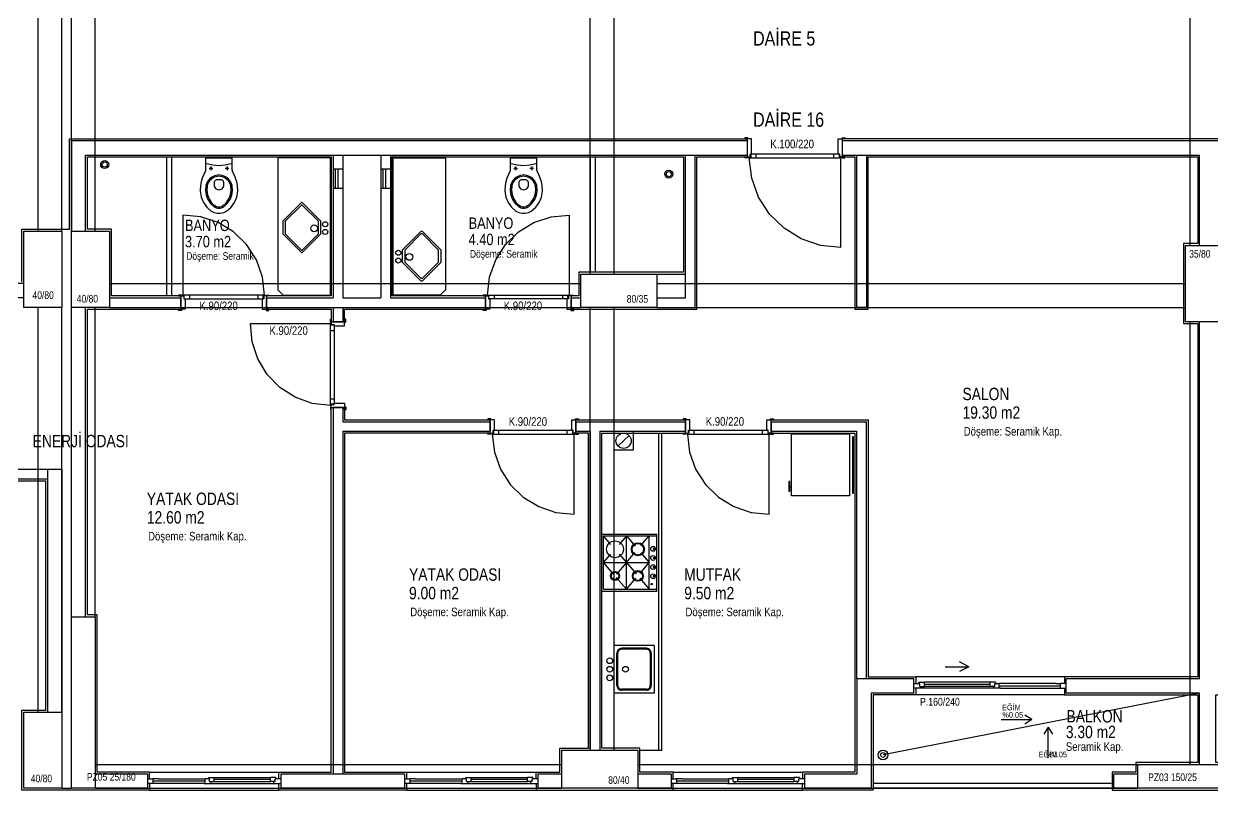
# Model space of a CAD drawing. Header units: centimetres. Extents: x 0 to 12847, y -30 to 2970.
# Drawn here: x 1662.8 to 1974.9, y 1155.7 to 1356.9 of the extents above; entities that cross this region are included whole.
import ezdxf

# ---------------------------------------------------------------- set-up
doc = ezdxf.new("R2010")
doc.units = ezdxf.units.CM
doc.layers.add('SCOTT-MIMARI', color=8, linetype='CONTINUOUS')
doc.styles.get("Standard").update_dxf_attribs({"font": 'arial.ttf', "width": 0.8})

msp = doc.modelspace()

# ---------------------------------------------------------------- linework, layer by layer
at = {"layer": 'SCOTT-MIMARI'}
for p, q in [((1852.16, 1327), (1852.16, 1326.72)), ((1852.94, 1327), (1852.16, 1327)), ((1852.16, 1326.72), (1852.94, 1326.72)), ((1853.92, 1326.72), (1852.8, 1326.72)), ((1852.8, 1321.97), (1852.8, 1326.72)), ((1852.94, 1326.72), (1852.94, 1327)), ((1853.92, 1322.72), (1853.92, 1326.72)), ((1876.67, 1326.72), (1877.8, 1326.72)), ((1876.67, 1322.72), (1876.67, 1326.72)), ((1877.66, 1326.72), (1877.66, 1327)), ((1877.66, 1327), (1878.44, 1327)), ((1878.44, 1326.72), (1877.66, 1326.72)), ((1877.8, 1321.97), (1877.8, 1326.72)), ((1878.44, 1327), (1878.44, 1326.72)), ((1710.61, 1321.72), (1717.48, 1321.72)), ((1710.61, 1318.57), (1710.61, 1321.72)), ((1717.48, 1318.57), (1717.48, 1321.72)), ((1790.61, 1321.72), (1797.48, 1321.72)), ((1790.61, 1318.57), (1790.61, 1321.72)), ((1797.48, 1318.57), (1797.48, 1321.72)), ((1852.17, 1321.97), (1852.94, 1321.97)), ((1852.17, 1321.72), (1852.17, 1321.97)), ((1852.94, 1321.72), (1852.17, 1321.72)), ((1852.8, 1321.97), (1853.55, 1321.97)), ((1852.94, 1321.97), (1852.94, 1321.72)), ((1853.3, 1321.97), (1853.3, 1321.72)), ((1853.68, 1321.95), (1853.3, 1321.95)), ((1853.3, 1321.72), (1877.3, 1321.72)), ((1853.55, 1321.97), (1853.55, 1322.72)), ((1853.55, 1322.72), (1853.92, 1322.72)), ((1876.92, 1322.68), (1853.68, 1322.68)), ((1853.68, 1322.68), (1853.68, 1321.95)), ((1855.08, 1321.72), (1855.08, 1322.68)), ((1875.51, 1321.72), (1875.51, 1322.68)), ((1877.05, 1322.72), (1876.67, 1322.72)), ((1876.92, 1322.68), (1876.92, 1321.95)), ((1876.92, 1321.95), (1877.3, 1321.95)), ((1877.05, 1321.97), (1877.05, 1322.72)), ((1877.8, 1321.97), (1877.05, 1321.97)), ((1877.3, 1321.97), (1877.3, 1321.72)), ((1877.3, 1298.22), (1877.3, 1321.72)), ((1878.42, 1321.97), (1877.66, 1321.97)), ((1877.66, 1321.97), (1877.66, 1321.72)), ((1877.66, 1321.72), (1878.42, 1321.72)), ((1878.42, 1321.72), (1878.42, 1321.97)), ((1711.46, 1318.97), (1712.43, 1318.97)), ((1711.92, 1319.44), (1711.92, 1318.51)), ((1716.64, 1318.97), (1715.66, 1318.97)), ((1716.18, 1319.44), (1716.18, 1318.51)), ((1791.46, 1318.97), (1792.43, 1318.97)), ((1791.92, 1319.44), (1791.92, 1318.51)), ((1796.64, 1318.97), (1795.66, 1318.97)), ((1796.18, 1319.44), (1796.18, 1318.51)), ((1714.59, 1315.94), (1713.51, 1315.94)), ((1794.59, 1315.94), (1793.51, 1315.94)), ((1704.55, 1306.71), (1704.55, 1285.72)), ((1806.05, 1306.71), (1806.05, 1285.72)), ((1704.19, 1285.71), (1703.42, 1285.71)), ((1703.42, 1285.71), (1703.42, 1285.47)), ((1704.19, 1285.47), (1704.19, 1285.71)), ((1726.05, 1285.72), (1704.55, 1285.72)), ((1704.55, 1285.47), (1704.55, 1285.72)), ((1706.33, 1285.72), (1706.33, 1284.75)), ((1724.26, 1285.72), (1724.26, 1284.75)), ((1726.05, 1285.47), (1726.05, 1285.72)), ((1726.41, 1285.71), (1727.17, 1285.71)), ((1726.41, 1285.47), (1726.41, 1285.71)), ((1727.17, 1285.71), (1727.17, 1285.47)), ((1784.19, 1285.71), (1783.42, 1285.71)), ((1783.42, 1285.71), (1783.42, 1285.47)), ((1784.19, 1285.47), (1784.19, 1285.71)), ((1784.55, 1285.72), (1806.05, 1285.72)), ((1784.55, 1285.47), (1784.55, 1285.72)), ((1786.33, 1285.72), (1786.33, 1284.75)), ((1804.26, 1285.72), (1804.26, 1284.75)), ((1806.05, 1285.47), (1806.05, 1285.72)), ((1806.41, 1285.71), (1807.17, 1285.71)), ((1806.41, 1285.47), (1806.41, 1285.71)), ((1807.17, 1285.71), (1807.17, 1285.47)), ((1703.42, 1285.47), (1704.19, 1285.47)), ((1704.05, 1285.47), (1704.05, 1281.97)), ((1704.05, 1285.47), (1704.8, 1285.47)), ((1704.93, 1285.48), (1704.55, 1285.48)), ((1704.8, 1285.47), (1704.8, 1284.72)), ((1704.8, 1284.72), (1705.17, 1284.72)), ((1704.93, 1284.75), (1704.93, 1285.48)), ((1704.93, 1284.75), (1725.67, 1284.75)), ((1705.17, 1284.72), (1705.17, 1281.97)), ((1725.42, 1284.72), (1725.42, 1281.97)), ((1725.8, 1284.72), (1725.42, 1284.72)), ((1725.67, 1284.75), (1725.67, 1285.48)), ((1725.67, 1285.48), (1726.05, 1285.48)), ((1726.55, 1285.47), (1725.8, 1285.47)), ((1725.8, 1285.47), (1725.8, 1284.72)), ((1727.17, 1285.47), (1726.41, 1285.47)), ((1726.55, 1285.47), (1726.55, 1281.97)), ((1783.42, 1285.47), (1784.19, 1285.47)), ((1784.05, 1285.47), (1784.8, 1285.47)), ((1784.05, 1285.47), (1784.05, 1281.97)), ((1784.93, 1285.48), (1784.55, 1285.48)), ((1784.8, 1285.47), (1784.8, 1284.72)), ((1784.8, 1284.72), (1785.17, 1284.72)), ((1784.93, 1284.75), (1784.93, 1285.48)), ((1805.67, 1284.75), (1784.93, 1284.75)), ((1785.17, 1284.72), (1785.17, 1281.97)), ((1805.8, 1284.72), (1805.42, 1284.72)), ((1805.42, 1284.72), (1805.42, 1281.97)), ((1805.67, 1285.48), (1806.05, 1285.48)), ((1805.67, 1284.75), (1805.67, 1285.48)), ((1805.8, 1285.47), (1805.8, 1284.72)), ((1806.55, 1285.47), (1805.8, 1285.47)), ((1807.17, 1285.47), (1806.41, 1285.47)), ((1806.55, 1285.47), (1806.55, 1281.97)), ((1703.41, 1281.68), (1703.41, 1281.97)), ((1703.41, 1281.97), (1704.19, 1281.97)), ((1704.19, 1281.68), (1703.41, 1281.68)), ((1705.17, 1281.97), (1704.05, 1281.97)), ((1704.19, 1281.97), (1704.19, 1281.68)), ((1725.42, 1281.97), (1726.55, 1281.97)), ((1726.41, 1281.97), (1726.41, 1281.68)), ((1727.19, 1281.97), (1726.41, 1281.97)), ((1726.41, 1281.68), (1727.19, 1281.68)), ((1727.19, 1281.68), (1727.19, 1281.97)), ((1783.41, 1281.68), (1783.41, 1281.97)), ((1783.41, 1281.97), (1784.19, 1281.97)), ((1784.19, 1281.68), (1783.41, 1281.68)), ((1785.17, 1281.97), (1784.05, 1281.97)), ((1784.19, 1281.97), (1784.19, 1281.68)), ((1805.42, 1281.97), (1806.55, 1281.97)), ((1806.41, 1281.97), (1806.41, 1281.68)), ((1807.19, 1281.97), (1806.41, 1281.97)), ((1806.41, 1281.68), (1807.19, 1281.68)), ((1807.19, 1281.68), (1807.19, 1281.97)), ((1722.3, 1278.22), (1743.3, 1278.22)), ((1743.3, 1278.58), (1743.3, 1279.34)), ((1743.3, 1279.34), (1743.55, 1279.34)), ((1743.55, 1278.58), (1743.3, 1278.58)), ((1743.3, 1256.72), (1743.3, 1278.22)), ((1743.55, 1278.22), (1743.3, 1278.22)), ((1743.3, 1276.43), (1744.26, 1276.43)), ((1743.53, 1277.84), (1743.53, 1278.22)), ((1744.26, 1277.84), (1743.53, 1277.84)), ((1743.55, 1279.34), (1743.55, 1278.58)), ((1743.55, 1278.72), (1747.05, 1278.72)), ((1743.55, 1278.72), (1743.55, 1277.97)), ((1743.55, 1277.97), (1744.3, 1277.97)), ((1744.26, 1277.84), (1744.26, 1257.1)), ((1744.3, 1277.97), (1744.3, 1277.59)), ((1744.3, 1277.59), (1747.05, 1277.59)), ((1747.34, 1279.35), (1747.05, 1279.35)), ((1747.05, 1279.35), (1747.05, 1278.58)), ((1747.05, 1277.59), (1747.05, 1278.72)), ((1747.05, 1278.58), (1747.34, 1278.58)), ((1747.34, 1278.58), (1747.34, 1279.35)), ((1743.3, 1258.5), (1744.26, 1258.5)), ((1743.55, 1256.72), (1743.3, 1256.72)), ((1743.3, 1256.36), (1743.3, 1255.59)), ((1743.55, 1256.36), (1743.3, 1256.36)), ((1743.3, 1255.59), (1743.55, 1255.59)), ((1744.26, 1257.1), (1743.53, 1257.1)), ((1743.53, 1257.1), (1743.53, 1256.72)), ((1743.55, 1256.22), (1743.55, 1256.97)), ((1743.55, 1256.97), (1744.3, 1256.97)), ((1743.55, 1255.59), (1743.55, 1256.36)), ((1743.55, 1256.22), (1747.05, 1256.22)), ((1744.3, 1257.34), (1747.05, 1257.34)), ((1744.3, 1256.97), (1744.3, 1257.34)), ((1747.05, 1257.34), (1747.05, 1256.22)), ((1747.05, 1256.36), (1747.34, 1256.36)), ((1747.05, 1255.58), (1747.05, 1256.36)), ((1747.34, 1255.58), (1747.05, 1255.58)), ((1747.34, 1256.36), (1747.34, 1255.58)), ((1784.66, 1253.25), (1784.66, 1252.97)), ((1785.44, 1253.25), (1784.66, 1253.25)), ((1784.66, 1252.97), (1785.44, 1252.97)), ((1786.42, 1252.97), (1785.3, 1252.97)), ((1785.3, 1249.47), (1785.3, 1252.97)), ((1785.44, 1252.97), (1785.44, 1253.25)), ((1786.42, 1250.22), (1786.42, 1252.97)), ((1806.67, 1252.97), (1807.8, 1252.97)), ((1806.67, 1250.22), (1806.67, 1252.97)), ((1807.66, 1252.97), (1807.66, 1253.25)), ((1807.66, 1253.25), (1808.44, 1253.25)), ((1808.44, 1252.97), (1807.66, 1252.97)), ((1807.8, 1249.47), (1807.8, 1252.97)), ((1808.44, 1253.25), (1808.44, 1252.97)), ((1835.91, 1253.25), (1835.91, 1252.97)), ((1836.69, 1253.25), (1835.91, 1253.25)), ((1835.91, 1252.97), (1836.69, 1252.97)), ((1837.67, 1252.97), (1836.55, 1252.97)), ((1836.55, 1249.47), (1836.55, 1252.97)), ((1836.69, 1252.97), (1836.69, 1253.25)), ((1837.67, 1250.22), (1837.67, 1252.97)), ((1857.92, 1252.97), (1859.05, 1252.97)), ((1857.92, 1250.22), (1857.92, 1252.97)), ((1858.91, 1252.97), (1858.91, 1253.25)), ((1858.91, 1253.25), (1859.69, 1253.25)), ((1859.69, 1252.97), (1858.91, 1252.97)), ((1859.05, 1249.47), (1859.05, 1252.97)), ((1859.69, 1253.25), (1859.69, 1252.97)), ((1784.67, 1249.47), (1785.44, 1249.47)), ((1784.67, 1249.22), (1784.67, 1249.47)), ((1785.44, 1249.22), (1784.67, 1249.22)), ((1785.3, 1249.47), (1786.05, 1249.47)), ((1785.44, 1249.47), (1785.44, 1249.22)), ((1785.8, 1249.47), (1785.8, 1249.22)), ((1786.18, 1249.45), (1785.8, 1249.45)), ((1785.8, 1249.22), (1807.3, 1249.22)), ((1786.05, 1249.47), (1786.05, 1250.22)), ((1786.05, 1250.22), (1786.42, 1250.22)), ((1806.92, 1250.18), (1786.18, 1250.18)), ((1786.18, 1250.18), (1786.18, 1249.45)), ((1787.58, 1249.22), (1787.58, 1250.18)), ((1805.51, 1249.22), (1805.51, 1250.18)), ((1807.05, 1250.22), (1806.67, 1250.22)), ((1806.92, 1250.18), (1806.92, 1249.45)), ((1806.92, 1249.45), (1807.3, 1249.45)), ((1807.05, 1249.47), (1807.05, 1250.22)), ((1807.8, 1249.47), (1807.05, 1249.47)), ((1807.3, 1249.47), (1807.3, 1249.22)), ((1807.3, 1228.22), (1807.3, 1249.22)), ((1808.42, 1249.47), (1807.66, 1249.47)), ((1807.66, 1249.47), (1807.66, 1249.22)), ((1807.66, 1249.22), (1808.42, 1249.22)), ((1808.42, 1249.22), (1808.42, 1249.47)), ((1830.3, 1166.22), (1830.3, 1249.22)), ((1835.92, 1249.47), (1836.69, 1249.47)), ((1835.92, 1249.22), (1835.92, 1249.47)), ((1836.69, 1249.22), (1835.92, 1249.22)), ((1836.55, 1249.47), (1837.3, 1249.47)), ((1836.69, 1249.47), (1836.69, 1249.22)), ((1837.05, 1249.47), (1837.05, 1249.22)), ((1837.43, 1249.45), (1837.05, 1249.45)), ((1837.05, 1249.22), (1858.55, 1249.22)), ((1837.3, 1249.47), (1837.3, 1250.22)), ((1837.3, 1250.22), (1837.67, 1250.22)), ((1858.17, 1250.18), (1837.43, 1250.18)), ((1837.43, 1250.18), (1837.43, 1249.45)), ((1838.83, 1249.22), (1838.83, 1250.18)), ((1856.76, 1249.22), (1856.76, 1250.18)), ((1858.3, 1250.22), (1857.92, 1250.22)), ((1858.17, 1250.18), (1858.17, 1249.45)), ((1858.17, 1249.45), (1858.55, 1249.45)), ((1858.3, 1249.47), (1858.3, 1250.22)), ((1859.05, 1249.47), (1858.3, 1249.47)), ((1858.55, 1249.47), (1858.55, 1249.22)), ((1858.55, 1228.22), (1858.55, 1249.22)), ((1859.67, 1249.47), (1858.91, 1249.47)), ((1858.91, 1249.47), (1858.91, 1249.22)), ((1858.91, 1249.22), (1859.67, 1249.22)), ((1859.67, 1249.22), (1859.67, 1249.47)), ((1864.41, 1249.24), (1879.66, 1249.24)), ((1879.66, 1249.24), (1879.66, 1232.99)), ((1880.41, 1248.49), (1880.41, 1233.74)), ((1880.66, 1248.49), (1880.41, 1248.49)), ((1880.66, 1233.74), (1880.66, 1248.49)), ((1863.66, 1236.74), (1863.66, 1234.24)), ((1863.91, 1236.74), (1863.66, 1236.74)), ((1863.91, 1234.24), (1863.91, 1236.74)), ((1863.66, 1234.24), (1863.91, 1234.24)), ((1864.41, 1235.24), (1863.91, 1235.24)), ((1864.41, 1234.49), (1863.91, 1234.49)), ((1879.66, 1232.99), (1864.41, 1232.99)), ((1880.41, 1233.74), (1880.66, 1233.74)), ((1814.55, 1207.97), (1814.55, 1222.97)), ((1816.97, 1220.23), (1815.05, 1222.47)), ((1815.05, 1208.47), (1815.05, 1222.47)), ((1815.05, 1222.47), (1827.05, 1222.47)), ((1821.05, 1222.47), (1819.13, 1220.23)), ((1821.05, 1222.47), (1823.32, 1219.82)), ((1821.05, 1208.47), (1821.05, 1222.47)), ((1824.86, 1219.92), (1827.05, 1222.47)), ((1827.05, 1222.47), (1829.05, 1222.47)), ((1827.05, 1208.47), (1827.05, 1222.47)), ((1829.05, 1207.97), (1829.05, 1222.97)), ((1815.05, 1215.47), (1816.97, 1217.71)), ((1819.13, 1217.71), (1821.05, 1215.47)), ((1821.05, 1215.47), (1823.29, 1218.09)), ((1824.84, 1218.05), (1827.05, 1215.47)), ((1828.05, 1219.15), (1828.05, 1219.02)), ((1828.67, 1219.15), (1828.05, 1219.15)), ((1828.05, 1219.02), (1828.67, 1219.02)), ((1817.66, 1212.42), (1815.05, 1215.47)), ((1815.05, 1215.47), (1827.05, 1215.47)), ((1821.05, 1215.47), (1818.43, 1212.41)), ((1821.05, 1215.47), (1823.56, 1212.55)), ((1824.61, 1212.63), (1827.05, 1215.47)), ((1828.05, 1216.76), (1828.05, 1216.62)), ((1828.67, 1216.76), (1828.05, 1216.76)), ((1828.05, 1216.62), (1828.67, 1216.62)), ((1828.05, 1214.36), (1828.05, 1214.22)), ((1828.67, 1214.36), (1828.05, 1214.36)), ((1828.05, 1214.22), (1828.67, 1214.22)), ((1818.39, 1211.58), (1821.05, 1208.47)), ((1821.05, 1208.47), (1823.55, 1211.4)), ((1824.58, 1211.35), (1827.05, 1208.47)), ((1828.05, 1211.96), (1828.05, 1211.83)), ((1828.67, 1211.96), (1828.05, 1211.96)), ((1828.05, 1211.83), (1828.67, 1211.83)), ((1814.55, 1207.97), (1829.05, 1207.97)), ((1815.05, 1208.47), (1829.05, 1208.47)), ((1828.3, 1193.72), (1817.8, 1193.72)), ((1817.8, 1181.22), (1817.8, 1193.72)), ((1826.3, 1192.97), (1819.8, 1192.97)), ((1826.3, 1192.72), (1819.8, 1192.72)), ((1828.3, 1193.72), (1828.3, 1181.22)), ((1818.55, 1183.22), (1818.55, 1191.72)), ((1818.8, 1183.22), (1818.8, 1191.72)), ((1827.3, 1191.72), (1827.3, 1183.22)), ((1827.55, 1191.72), (1827.55, 1183.22)), ((1896.55, 1183.72), (1898.05, 1183.72)), ((1897.89, 1184.09), (1899.3, 1184.09)), ((1898.05, 1182.97), (1898.05, 1183.72)), ((1898.05, 1182.97), (1899.3, 1182.97)), ((1898.42, 1182.47), (1898.42, 1182.97)), ((1916.55, 1184.09), (1899.3, 1184.09)), ((1899.3, 1182.97), (1899.3, 1184.09)), ((1899.3, 1183.53), (1916.55, 1183.53)), ((1916.55, 1182.97), (1899.3, 1182.97)), ((1917.96, 1184.09), (1916.55, 1184.09)), ((1916.55, 1182.97), (1916.55, 1184.09)), ((1917.8, 1182.97), (1916.55, 1182.97)), ((1917.42, 1182.97), (1917.42, 1182.47)), ((1917.8, 1183.72), (1918.92, 1183.72)), ((1917.8, 1182.97), (1917.8, 1183.72)), ((1933.8, 1183.72), (1918.92, 1183.72)), ((1918.92, 1182.47), (1918.92, 1183.72)), ((1918.92, 1183.09), (1935.05, 1183.09)), ((1933.8, 1183.72), (1935.21, 1183.72)), ((1935.05, 1182.47), (1935.05, 1183.72)), ((1936.55, 1183.72), (1935.05, 1183.72)), ((1828.3, 1181.22), (1817.8, 1181.22)), ((1826.3, 1182.22), (1819.8, 1182.22)), ((1826.3, 1181.97), (1819.8, 1181.97)), ((1898.42, 1182.47), (1896.55, 1182.47)), ((1919.3, 1182.47), (1917.42, 1182.47)), ((1919.3, 1182.47), (1936.55, 1182.47)), ((1695.3, 1158.72), (1696.8, 1158.72)), ((1698.05, 1158.72), (1696.64, 1158.72)), ((1696.8, 1157.47), (1696.8, 1158.72)), ((1710.42, 1158.09), (1696.8, 1158.09)), ((1698.05, 1158.72), (1710.42, 1158.72)), ((1711.55, 1158.72), (1710.42, 1158.72)), ((1710.42, 1157.47), (1710.42, 1158.72)), ((1711.39, 1159.09), (1712.8, 1159.09)), ((1711.55, 1157.97), (1711.55, 1158.72)), ((1711.55, 1157.97), (1712.8, 1157.97)), ((1711.92, 1157.97), (1711.92, 1157.47)), ((1712.8, 1159.09), (1727.55, 1159.09)), ((1712.8, 1157.97), (1712.8, 1159.09)), ((1727.55, 1158.53), (1712.8, 1158.53)), ((1712.8, 1157.97), (1727.55, 1157.97)), ((1728.96, 1159.09), (1727.55, 1159.09)), ((1727.55, 1157.97), (1727.55, 1159.09)), ((1728.8, 1157.97), (1727.55, 1157.97)), ((1728.42, 1157.47), (1728.42, 1157.97)), ((1730.3, 1158.72), (1728.8, 1158.72)), ((1728.8, 1157.97), (1728.8, 1158.72)), ((1762.8, 1158.72), (1764.3, 1158.72)), ((1765.55, 1158.72), (1764.14, 1158.72)), ((1764.3, 1157.47), (1764.3, 1158.72)), ((1777.92, 1158.09), (1764.3, 1158.09)), ((1765.55, 1158.72), (1777.92, 1158.72)), ((1779.05, 1158.72), (1777.92, 1158.72)), ((1777.92, 1157.47), (1777.92, 1158.72)), ((1778.89, 1159.09), (1780.3, 1159.09)), ((1779.05, 1157.97), (1779.05, 1158.72)), ((1779.05, 1157.97), (1780.3, 1157.97)), ((1779.42, 1157.97), (1779.42, 1157.47)), ((1780.3, 1159.09), (1795.05, 1159.09)), ((1780.3, 1157.97), (1780.3, 1159.09)), ((1795.05, 1158.53), (1780.3, 1158.53)), ((1780.3, 1157.97), (1795.05, 1157.97)), ((1796.46, 1159.09), (1795.05, 1159.09)), ((1795.05, 1157.97), (1795.05, 1159.09)), ((1796.3, 1157.97), (1795.05, 1157.97)), ((1795.92, 1157.47), (1795.92, 1157.97)), ((1797.8, 1158.72), (1796.3, 1158.72)), ((1796.3, 1157.97), (1796.3, 1158.72)), ((1832.8, 1158.72), (1834.3, 1158.72)), ((1835.55, 1158.72), (1834.14, 1158.72)), ((1834.3, 1157.47), (1834.3, 1158.72)), ((1847.92, 1158.09), (1834.3, 1158.09)), ((1835.55, 1158.72), (1847.92, 1158.72)), ((1849.05, 1158.72), (1847.92, 1158.72)), ((1847.92, 1157.47), (1847.92, 1158.72)), ((1848.89, 1159.09), (1850.3, 1159.09)), ((1849.05, 1157.97), (1849.05, 1158.72)), ((1849.05, 1157.97), (1850.3, 1157.97)), ((1849.42, 1157.97), (1849.42, 1157.47)), ((1850.3, 1159.09), (1865.05, 1159.09)), ((1850.3, 1157.97), (1850.3, 1159.09)), ((1865.05, 1158.53), (1850.3, 1158.53)), ((1850.3, 1157.97), (1865.05, 1157.97)), ((1866.46, 1159.09), (1865.05, 1159.09)), ((1865.05, 1157.97), (1865.05, 1159.09)), ((1866.3, 1157.97), (1865.05, 1157.97)), ((1865.92, 1157.47), (1865.92, 1157.97)), ((1867.8, 1158.72), (1866.3, 1158.72)), ((1866.3, 1157.97), (1866.3, 1158.72)), ((1710.05, 1157.47), (1695.3, 1157.47)), ((1710.05, 1157.47), (1711.92, 1157.47)), ((1728.42, 1157.47), (1730.3, 1157.47)), ((1777.55, 1157.47), (1762.8, 1157.47)), ((1777.55, 1157.47), (1779.42, 1157.47)), ((1795.92, 1157.47), (1797.8, 1157.47)), ((1847.55, 1157.47), (1832.8, 1157.47)), ((1847.55, 1157.47), (1849.42, 1157.47)), ((1865.92, 1157.47), (1867.8, 1157.47))]:
    msp.add_line(p, q, dxfattribs=at)
for points in [[(1811.55, 1291.22), (1811.55, 1393.72)], [(1817.8, 1291.22), (1817.8, 1393.72)], [(1969.05, 1298.72), (1969.05, 1386.22)], [(1675.3, 1302.47), (1675.3, 1382.47)], [(1681.55, 1302.47), (1681.55, 1382.47)], [(1666.55, 1302.47), (1666.55, 1361.22)], [(1672.8, 1302.47), (1672.8, 1361.22)], [(1662.3, 1289.22), (1662.3, 1302.97), (1674.8, 1302.97), (1674.8, 1326.72), (1852.8, 1326.72)], [(2069.05, 1326.72), (1877.8, 1326.72)], [(1852.8, 1326.22), (1675.3, 1326.22), (1675.3, 1302.47)], [(1852.8, 1322.47), (1852.8, 1326.22)], [(2069.05, 1326.22), (1877.8, 1326.22)], [(1877.8, 1322.47), (1877.8, 1326.22)], [(1679.05, 1302.47), (1679.05, 1322.47), (1852.8, 1322.47)], [(1704.05, 1285.47), (1685.8, 1285.47), (1685.8, 1302.97), (1679.55, 1302.97), (1679.55, 1321.97), (1743.55, 1321.97), (1743.55, 1285.47), (1726.55, 1285.47)], [(1700.3, 1321.72), (1700.3, 1285.47)], [(1701.55, 1321.72), (1701.55, 1285.47)], [(1710.8, 1320.25), (1712.41, 1319.89), (1714.05, 1319.76), (1715.69, 1319.89), (1717.29, 1320.25)], [(1729.55, 1321.72), (1729.55, 1287.11), (1730.94, 1285.72), (1743.3, 1285.72), (1743.3, 1321.72), (1729.55, 1321.72), (1729.55, 1321.72)], [(1744.05, 1322.47), (1744.05, 1284.97)], [(1746.55, 1322.47), (1746.55, 1284.97)], [(1756.55, 1322.47), (1756.55, 1284.97)], [(1759.05, 1322.47), (1759.05, 1284.97)], [(1784.05, 1285.47), (1759.55, 1285.47), (1759.55, 1321.97), (1836.05, 1321.97), (1836.05, 1291.72), (1808.55, 1291.72), (1808.55, 1285.47), (1806.55, 1285.47)], [(1773.55, 1321.72), (1773.55, 1287.11), (1772.15, 1285.72), (1759.8, 1285.72), (1759.8, 1321.72), (1773.55, 1321.72), (1773.55, 1321.72)], [(1790.8, 1320.25), (1792.41, 1319.89), (1794.05, 1319.76), (1795.69, 1319.89), (1797.29, 1320.25)], [(1806.55, 1281.97), (1839.55, 1281.97), (1839.55, 1321.97), (1852.8, 1321.97)], [(1811.55, 1321.72), (1811.55, 1291.97)], [(1812.8, 1321.72), (1812.8, 1291.97)], [(1836.55, 1284.97), (1836.55, 1322.47)], [(1839.05, 1282.47), (1839.05, 1322.47)], [(1877.3, 1298.22), (1872, 1298.75), (1866.96, 1300.46), (1862.43, 1303.24), (1858.63, 1306.96), (1855.75, 1311.43), (1853.95, 1316.44), (1853.3, 1321.72)], [(1877.53, 1321.82), (1877.38, 1321.82), (1877.53, 1321.82)], [(1877.8, 1322.47), (1971.55, 1322.47)], [(1877.8, 1321.97), (1881.05, 1321.97), (1881.05, 1281.97), (1884.55, 1281.97), (1884.55, 1321.97), (1971.05, 1321.97), (1971.05, 1299.22), (1967.3, 1299.22), (1967.3, 1278.22), (1971.05, 1278.22), (1971.05, 1185.47), (1936.05, 1185.47), (1936.05, 1183.72)], [(1884.05, 1322.47), (1884.05, 1282.47), (1881.55, 1282.47), (1881.55, 1322.47)], [(1971.55, 1298.72), (1971.55, 1322.47)], [(1710.54, 1318.29), (1710.07, 1317.39), (1709.68, 1316.44), (1709.39, 1315.46), (1709.18, 1314.45)], [(1710.54, 1318.29), (1710.57, 1318.36), (1710.59, 1318.43), (1710.61, 1318.5), (1710.61, 1318.57)], [(1714.05, 1317.23), (1713.26, 1317.14), (1712.5, 1316.87), (1711.83, 1316.45), (1711.27, 1315.88), (1710.84, 1315.21), (1710.58, 1314.45)], [(1717.52, 1314.45), (1717.25, 1315.21), (1716.83, 1315.88), (1716.27, 1316.45), (1715.59, 1316.87), (1714.84, 1317.14), (1714.05, 1317.23)], [(1717.48, 1318.57), (1717.49, 1318.5), (1717.5, 1318.43), (1717.53, 1318.36), (1717.56, 1318.29)], [(1718.91, 1314.45), (1718.71, 1315.46), (1718.41, 1316.44), (1718.03, 1317.39), (1717.56, 1318.29)], [(1746.55, 1318.72), (1744.05, 1318.72)], [(1744.55, 1318.72), (1744.55, 1313.72)], [(1745.3, 1318.72), (1745.3, 1313.72)], [(1759.05, 1318.72), (1756.55, 1318.72)], [(1757.05, 1318.72), (1757.05, 1313.72)], [(1757.8, 1318.72), (1757.8, 1313.72)], [(1790.54, 1318.29), (1790.07, 1317.39), (1789.68, 1316.44), (1789.39, 1315.46), (1789.18, 1314.45)], [(1790.54, 1318.29), (1790.57, 1318.36), (1790.59, 1318.43), (1790.61, 1318.5), (1790.61, 1318.57)], [(1794.05, 1317.23), (1793.26, 1317.14), (1792.5, 1316.87), (1791.83, 1316.45), (1791.27, 1315.88), (1790.84, 1315.21), (1790.58, 1314.45)], [(1797.52, 1314.45), (1797.25, 1315.21), (1796.83, 1315.88), (1796.27, 1316.45), (1795.59, 1316.87), (1794.84, 1317.14), (1794.05, 1317.23)], [(1797.48, 1318.57), (1797.49, 1318.5), (1797.5, 1318.43), (1797.53, 1318.36), (1797.56, 1318.29)], [(1798.91, 1314.45), (1798.71, 1315.46), (1798.41, 1316.44), (1798.03, 1317.39), (1797.56, 1318.29)], [(1709.19, 1314.5), (1709.11, 1312.96), (1709.38, 1311.44), (1709.98, 1310.01), (1710.88, 1308.75), (1712.04, 1307.73)], [(1710.58, 1314.46), (1710.48, 1313.2), (1710.66, 1311.94), (1711.13, 1310.76), (1711.86, 1309.72), (1712.8, 1308.88)], [(1710.93, 1314.39), (1710.83, 1313.21), (1711.01, 1312.03), (1711.45, 1310.93), (1712.13, 1309.96), (1713.01, 1309.17)], [(1714.05, 1316.88), (1713.34, 1316.79), (1712.66, 1316.55), (1712.05, 1316.17), (1711.55, 1315.66), (1711.17, 1315.05), (1710.93, 1314.37)], [(1712.83, 1315.4), (1712.8, 1315.18), (1712.77, 1314.97), (1712.76, 1314.75), (1712.77, 1314.53)], [(1712.76, 1314.64), (1712.79, 1314.35), (1712.89, 1314.08), (1713.04, 1313.84), (1713.24, 1313.64), (1713.48, 1313.49), (1713.75, 1313.39), (1714.04, 1313.36)], [(1713.51, 1315.94), (1713.35, 1315.92), (1713.21, 1315.87), (1713.07, 1315.79), (1712.97, 1315.68), (1712.88, 1315.55), (1712.83, 1315.4)], [(1717.17, 1314.37), (1716.93, 1315.05), (1716.55, 1315.66), (1716.04, 1316.17), (1715.44, 1316.55), (1714.76, 1316.79), (1714.04, 1316.88)], [(1714.06, 1313.36), (1714.34, 1313.39), (1714.61, 1313.49), (1714.85, 1313.64), (1715.06, 1313.84), (1715.21, 1314.08), (1715.3, 1314.35), (1715.33, 1314.64)], [(1715.26, 1315.4), (1715.21, 1315.55), (1715.13, 1315.68), (1715.02, 1315.79), (1714.89, 1315.87), (1714.74, 1315.92), (1714.59, 1315.94)], [(1715.09, 1309.17), (1715.97, 1309.96), (1716.65, 1310.93), (1717.09, 1312.03), (1717.26, 1313.21), (1717.16, 1314.39)], [(1715.33, 1314.53), (1715.33, 1314.75), (1715.32, 1314.97), (1715.3, 1315.18), (1715.26, 1315.4)], [(1715.29, 1308.88), (1716.24, 1309.72), (1716.96, 1310.76), (1717.43, 1311.94), (1717.62, 1313.2), (1717.51, 1314.46)], [(1716.06, 1307.73), (1717.22, 1308.75), (1718.12, 1310.01), (1718.72, 1311.44), (1718.99, 1312.96), (1718.9, 1314.5)], [(1789.19, 1314.5), (1789.11, 1312.96), (1789.38, 1311.44), (1789.98, 1310.01), (1790.88, 1308.75), (1792.04, 1307.73)], [(1790.58, 1314.46), (1790.48, 1313.2), (1790.66, 1311.94), (1791.13, 1310.76), (1791.86, 1309.72), (1792.8, 1308.88)], [(1790.93, 1314.39), (1790.83, 1313.21), (1791.01, 1312.03), (1791.45, 1310.93), (1792.13, 1309.96), (1793.01, 1309.17)], [(1794.05, 1316.88), (1793.34, 1316.79), (1792.66, 1316.55), (1792.05, 1316.17), (1791.55, 1315.66), (1791.17, 1315.05), (1790.93, 1314.37)], [(1792.83, 1315.4), (1792.8, 1315.18), (1792.77, 1314.97), (1792.76, 1314.75), (1792.77, 1314.53)], [(1792.76, 1314.64), (1792.79, 1314.35), (1792.89, 1314.08), (1793.04, 1313.84), (1793.24, 1313.64), (1793.48, 1313.49), (1793.75, 1313.39), (1794.04, 1313.36)], [(1793.51, 1315.94), (1793.35, 1315.92), (1793.21, 1315.87), (1793.07, 1315.79), (1792.97, 1315.68), (1792.88, 1315.55), (1792.83, 1315.4)], [(1797.17, 1314.37), (1796.93, 1315.05), (1796.55, 1315.66), (1796.04, 1316.17), (1795.44, 1316.55), (1794.76, 1316.79), (1794.04, 1316.88)], [(1794.06, 1313.36), (1794.34, 1313.39), (1794.61, 1313.49), (1794.85, 1313.64), (1795.06, 1313.84), (1795.21, 1314.08), (1795.3, 1314.35), (1795.33, 1314.64)], [(1795.26, 1315.4), (1795.21, 1315.55), (1795.13, 1315.68), (1795.02, 1315.79), (1794.89, 1315.87), (1794.74, 1315.92), (1794.59, 1315.94)], [(1795.09, 1309.17), (1795.97, 1309.96), (1796.65, 1310.93), (1797.09, 1312.03), (1797.26, 1313.21), (1797.16, 1314.39)], [(1795.33, 1314.53), (1795.33, 1314.75), (1795.32, 1314.97), (1795.3, 1315.18), (1795.26, 1315.4)], [(1795.29, 1308.88), (1796.24, 1309.72), (1796.96, 1310.76), (1797.43, 1311.94), (1797.62, 1313.2), (1797.51, 1314.46)], [(1796.06, 1307.73), (1797.22, 1308.75), (1798.12, 1310.01), (1798.72, 1311.44), (1798.99, 1312.96), (1798.9, 1314.5)], [(1746.55, 1313.72), (1744.05, 1313.72)], [(1759.05, 1313.72), (1756.55, 1313.72)], [(1712.04, 1307.73), (1712.8, 1307.36), (1713.62, 1307.17), (1714.47, 1307.17), (1715.3, 1307.36), (1716.06, 1307.73)], [(1712.8, 1308.88), (1713.28, 1308.65), (1713.79, 1308.53), (1714.31, 1308.53), (1714.82, 1308.65), (1715.29, 1308.88)], [(1712.99, 1309.18), (1713.39, 1308.99), (1713.83, 1308.89), (1714.27, 1308.89), (1714.7, 1308.99), (1715.1, 1309.18)], [(1735.71, 1296.85), (1735.93, 1296.85), (1740.83, 1301.75), (1740.83, 1305.1), (1735.93, 1310), (1735.71, 1310), (1730.81, 1305.1), (1730.81, 1301.75), (1735.71, 1296.85)], [(1735.71, 1297.52), (1735.93, 1297.52), (1740.16, 1301.75), (1740.16, 1305.1), (1735.93, 1309.33), (1735.71, 1309.33), (1731.47, 1305.1), (1731.47, 1301.75), (1735.71, 1297.52)], [(1792.04, 1307.73), (1792.8, 1307.36), (1793.62, 1307.17), (1794.47, 1307.17), (1795.3, 1307.36), (1796.06, 1307.73)], [(1792.8, 1308.88), (1793.28, 1308.65), (1793.79, 1308.53), (1794.31, 1308.53), (1794.82, 1308.65), (1795.29, 1308.88)], [(1792.99, 1309.18), (1793.39, 1308.99), (1793.83, 1308.89), (1794.27, 1308.89), (1794.7, 1308.99), (1795.1, 1309.18)], [(1726.05, 1285.72), (1725.49, 1290.45), (1723.88, 1294.94), (1721.31, 1298.96), (1717.9, 1302.29), (1713.82, 1304.77), (1709.3, 1306.27), (1704.55, 1306.71)], [(1784.55, 1285.72), (1785.11, 1290.45), (1786.71, 1294.94), (1789.29, 1298.96), (1792.7, 1302.29), (1796.77, 1304.77), (1801.3, 1306.27), (1806.05, 1306.71)], [(1662.8, 1302.47), (1672.8, 1302.47), (1672.8, 1282.47), (1662.8, 1282.47), (1662.8, 1302.47)], [(1675.3, 1302.47), (1685.3, 1302.47), (1685.3, 1282.47), (1675.3, 1282.47), (1675.3, 1302.47)], [(1767.39, 1289.35), (1767.17, 1289.35), (1762.27, 1294.25), (1762.27, 1297.6), (1767.17, 1302.5), (1767.39, 1302.5), (1772.29, 1297.6), (1772.29, 1294.25), (1767.39, 1289.35)], [(1767.39, 1290.02), (1767.17, 1290.02), (1762.93, 1294.25), (1762.93, 1297.6), (1767.17, 1301.83), (1767.39, 1301.83), (1771.62, 1297.6), (1771.62, 1294.25), (1767.39, 1290.02)], [(1967.8, 1298.72), (1976.55, 1298.72), (1976.55, 1278.72), (1967.8, 1278.72), (1967.8, 1298.72)], [(1809.05, 1291.22), (1829.05, 1291.22), (1829.05, 1282.47), (1809.05, 1282.47), (1809.05, 1291.22)], [(1829.05, 1291.22), (1836.55, 1291.22)], [(1662.8, 1288.72), (1649.05, 1288.72)], [(1685.3, 1288.72), (1809.05, 1288.72)], [(1829.05, 1288.72), (1967.8, 1288.72)], [(1662.8, 1284.97), (1649.05, 1284.97)], [(1685.3, 1284.97), (1704.05, 1284.97)], [(1704.05, 1282.47), (1704.05, 1284.97)], [(1704.32, 1285.61), (1704.47, 1285.61), (1704.32, 1285.61)], [(1726.55, 1284.97), (1744.05, 1284.97)], [(1726.55, 1282.47), (1726.55, 1284.97)], [(1746.55, 1284.97), (1756.55, 1284.97)], [(1759.05, 1284.97), (1784.05, 1284.97)], [(1784.05, 1282.47), (1784.05, 1284.97)], [(1806.28, 1285.61), (1806.13, 1285.61), (1806.28, 1285.61)], [(1806.55, 1284.97), (1809.05, 1284.97)], [(1806.55, 1282.47), (1806.55, 1284.97)], [(1829.05, 1284.97), (1836.55, 1284.97)], [(1666.55, 1176.22), (1666.55, 1282.47)], [(1672.8, 1176.22), (1672.8, 1282.47)], [(1675.3, 1201.22), (1675.3, 1282.47)], [(1675.3, 1201.22), (1675.3, 1282.47)], [(1679.05, 1201.22), (1679.05, 1282.47)], [(1695.8, 1158.72), (1695.8, 1160.47), (1682.05, 1160.47), (1682.05, 1201.72), (1679.55, 1201.72), (1679.55, 1281.97), (1704.05, 1281.97)], [(1681.55, 1201.22), (1681.55, 1282.47)], [(1685.3, 1282.47), (1809.05, 1282.47)], [(1685.3, 1282.47), (1704.05, 1282.47)], [(1726.55, 1282.47), (1744.05, 1282.47)], [(1726.55, 1281.97), (1743.55, 1281.97), (1743.55, 1278.72)], [(1744.05, 1282.47), (1744.05, 1278.72)], [(1746.55, 1282.47), (1746.55, 1278.72)], [(1746.55, 1282.47), (1784.05, 1282.47)], [(1747.05, 1278.72), (1747.05, 1281.97), (1784.05, 1281.97)], [(1806.55, 1282.47), (1809.05, 1282.47)], [(1811.55, 1166.22), (1811.55, 1282.47)], [(1817.8, 1166.22), (1817.8, 1282.47)], [(1829.05, 1282.47), (1967.8, 1282.47)], [(1829.05, 1282.47), (1839.05, 1282.47)], [(1743.3, 1256.72), (1738.56, 1257.27), (1734.07, 1258.88), (1730.06, 1261.46), (1726.73, 1264.87), (1724.25, 1268.94), (1722.75, 1273.47), (1722.3, 1278.22)], [(1743.4, 1278.45), (1743.4, 1278.3), (1743.4, 1278.45)], [(1746.55, 1278.72), (1744.05, 1278.72)], [(1969.05, 1162.47), (1969.05, 1278.72)], [(1971.55, 1184.97), (1971.55, 1278.72)], [(1729.8, 1158.72), (1729.8, 1160.47), (1743.55, 1160.47), (1743.55, 1256.22)], [(1744.05, 1256.22), (1744.05, 1159.97)], [(1746.55, 1256.22), (1744.05, 1256.22)], [(1746.55, 1256.22), (1746.55, 1252.47)], [(1747.05, 1256.22), (1747.05, 1252.97), (1785.3, 1252.97)], [(1746.55, 1252.47), (1785.3, 1252.47)], [(1785.3, 1252.47), (1785.3, 1249.97)], [(1807.8, 1252.97), (1836.55, 1252.97)], [(1807.8, 1252.47), (1836.55, 1252.47)], [(1807.8, 1252.47), (1807.8, 1249.97)], [(1836.55, 1252.47), (1836.55, 1249.97)], [(1859.05, 1252.97), (1884.55, 1252.97), (1884.55, 1185.47), (1897.05, 1185.47), (1897.05, 1183.72)], [(1859.05, 1252.47), (1884.05, 1252.47)], [(1859.05, 1252.47), (1859.05, 1249.97)], [(1884.05, 1184.97), (1884.05, 1252.47)], [(1746.55, 1249.97), (1746.55, 1159.97)], [(1746.55, 1249.97), (1785.3, 1249.97)], [(1785.3, 1249.47), (1747.05, 1249.47), (1747.05, 1160.47), (1763.3, 1160.47), (1763.3, 1158.72)], [(1785.8, 1249.22), (1786.36, 1244.48), (1787.96, 1239.99), (1790.54, 1235.98), (1793.95, 1232.64), (1798.02, 1230.16), (1802.55, 1228.66), (1807.3, 1228.22)], [(1797.3, 1158.72), (1797.3, 1160.47), (1803.55, 1160.47), (1803.55, 1166.72), (1811.05, 1166.72), (1811.05, 1249.47), (1807.8, 1249.47)], [(1807.53, 1249.32), (1807.38, 1249.32), (1807.53, 1249.32)], [(1807.8, 1249.97), (1811.55, 1249.97)], [(1811.55, 1249.97), (1811.55, 1166.22)], [(1814.05, 1249.97), (1814.05, 1166.22)], [(1814.05, 1249.97), (1836.55, 1249.97)], [(1833.3, 1158.72), (1833.3, 1160.47), (1824.55, 1160.47), (1824.55, 1166.72), (1814.55, 1166.72), (1814.55, 1249.47), (1836.55, 1249.47)], [(1817.8, 1249.97), (1822.8, 1249.97), (1822.8, 1244.97), (1817.8, 1244.97), (1817.8, 1249.97)], [(1821.77, 1248.82), (1818.83, 1246.11)], [(1829.55, 1166.22), (1829.55, 1249.22)], [(1837.05, 1249.22), (1837.61, 1244.48), (1839.21, 1239.99), (1841.79, 1235.98), (1845.2, 1232.64), (1849.27, 1230.16), (1853.8, 1228.66), (1858.55, 1228.22)], [(1858.78, 1249.32), (1858.63, 1249.32), (1858.78, 1249.32)], [(1859.05, 1249.97), (1881.55, 1249.97)], [(1859.05, 1249.47), (1881.05, 1249.47), (1881.05, 1160.47), (1867.3, 1160.47), (1867.3, 1158.72)], [(1864.41, 1232.99), (1864.41, 1249.24)], [(1881.55, 1184.97), (1881.55, 1249.97)], [(1654.8, 1243.72), (1654.8, 1236.97), (1668.55, 1236.97)], [(1655.3, 1243.72), (1655.3, 1237.47), (1669.05, 1237.47)], [(1657.8, 1243.72), (1657.8, 1239.97), (1672.8, 1239.97)], [(1669.05, 1239.97), (1669.05, 1176.22)], [(1672.8, 1239.97), (1672.8, 1176.22)], [(1695.8, 1157.47), (1695.8, 1155.72), (1662.3, 1155.72), (1662.3, 1176.72), (1668.55, 1176.72), (1668.55, 1236.97)], [(1814.55, 1222.97), (1829.05, 1222.97)], [(1675.3, 1201.22), (1681.55, 1201.22), (1681.55, 1156.22), (1675.3, 1156.22), (1675.3, 1201.22)], [(1819.8, 1192.97), (1819.52, 1192.94), (1819.26, 1192.84), (1819.02, 1192.69), (1818.82, 1192.5), (1818.67, 1192.26), (1818.58, 1191.99), (1818.55, 1191.72)], [(1819.8, 1192.72), (1819.58, 1192.69), (1819.36, 1192.62), (1819.17, 1192.5), (1819.02, 1192.34), (1818.9, 1192.15), (1818.82, 1191.94), (1818.8, 1191.72)], [(1827.55, 1191.72), (1827.52, 1191.99), (1827.42, 1192.26), (1827.28, 1192.5), (1827.08, 1192.69), (1826.84, 1192.84), (1826.58, 1192.94), (1826.3, 1192.97)], [(1827.3, 1191.72), (1827.27, 1191.94), (1827.2, 1192.15), (1827.08, 1192.34), (1826.92, 1192.5), (1826.73, 1192.62), (1826.52, 1192.69), (1826.3, 1192.72)], [(1910.99, 1188.14), (1908.49, 1189.39)], [(1904.74, 1188.14), (1910.99, 1188.14)], [(1910.99, 1188.14), (1908.49, 1186.89)], [(1818.55, 1183.22), (1818.58, 1182.94), (1818.67, 1182.67), (1818.82, 1182.44), (1819.02, 1182.24), (1819.26, 1182.09), (1819.52, 1182), (1819.8, 1181.97)], [(1818.8, 1183.22), (1818.82, 1182.99), (1818.9, 1182.78), (1819.02, 1182.59), (1819.17, 1182.43), (1819.36, 1182.32), (1819.58, 1182.24), (1819.8, 1182.22)], [(1826.3, 1182.22), (1826.52, 1182.24), (1826.73, 1182.32), (1826.92, 1182.43), (1827.08, 1182.59), (1827.2, 1182.78), (1827.27, 1182.99), (1827.3, 1183.22)], [(1826.3, 1181.97), (1826.58, 1182), (1826.84, 1182.09), (1827.08, 1182.24), (1827.28, 1182.44), (1827.42, 1182.67), (1827.52, 1182.94), (1827.55, 1183.22)], [(1896.55, 1184.97), (1881.55, 1184.97)], [(1881.55, 1184.97), (1881.55, 1159.97)], [(1896.55, 1181.22), (1896.55, 1184.97)], [(1936.05, 1185.47), (1897.05, 1185.47)], [(1897.89, 1184.09), (1897.67, 1183.72)], [(1917.96, 1184.09), (1918.17, 1183.72)], [(1971.55, 1184.97), (1936.55, 1184.97)], [(1936.55, 1181.22), (1936.55, 1184.97)], [(1897.05, 1182.47), (1897.05, 1180.72), (1885.8, 1180.72), (1885.8, 1155.72), (1867.3, 1155.72), (1867.3, 1157.47)], [(1896.55, 1181.22), (1885.3, 1181.22)], [(1885.3, 1181.22), (1885.3, 1156.22)], [(1971.55, 1181.22), (1888.42, 1164.97)], [(1936.05, 1180.72), (1897.05, 1180.72)], [(1917.42, 1182.47), (1898.42, 1182.47)], [(1936.05, 1182.47), (1936.05, 1180.72), (1971.05, 1180.72), (1971.05, 1162.97), (1954.8, 1162.97), (1954.8, 1160.47), (1948.55, 1160.47), (1948.55, 1155.72), (1999.55, 1155.72), (1999.55, 1160.47), (1993.3, 1160.47), (1993.3, 1162.97), (1975.8, 1162.97), (1975.8, 1180.72), (2010.8, 1180.72), (2010.8, 1182.47)], [(1971.55, 1181.22), (1936.55, 1181.22)], [(1971.55, 1162.47), (1971.55, 1181.22)], [(1662.8, 1176.22), (1672.8, 1176.22), (1672.8, 1156.22), (1662.8, 1156.22), (1662.8, 1176.22)], [(1919.42, 1174.27), (1927.5, 1174.27)], [(1927.5, 1174.27), (1925.65, 1175.44)], [(1927.5, 1174.27), (1925.65, 1173.1)], [(1931.78, 1172.28), (1930.61, 1170.43)], [(1931.78, 1164.2), (1931.78, 1172.28)], [(1931.78, 1172.28), (1932.94, 1170.43)], [(1804.05, 1166.22), (1824.05, 1166.22), (1824.05, 1156.22), (1804.05, 1156.22), (1804.05, 1166.22)], [(1824.55, 1166.22), (1830.3, 1166.22)], [(1681.55, 1162.47), (1804.05, 1162.47)], [(1824.05, 1162.47), (1955.3, 1162.47)], [(1955.3, 1162.47), (1992.8, 1162.47), (1992.8, 1156.22), (1955.3, 1156.22), (1955.3, 1162.47)], [(1695.3, 1159.97), (1681.55, 1159.97)], [(1695.3, 1159.97), (1695.3, 1156.22)], [(1695.8, 1160.47), (1729.8, 1160.47)], [(1711.39, 1159.09), (1711.17, 1158.72)], [(1728.96, 1159.09), (1729.17, 1158.72)], [(1762.8, 1159.97), (1730.3, 1159.97)], [(1730.3, 1159.97), (1730.3, 1156.22)], [(1762.8, 1159.97), (1762.8, 1156.22)], [(1763.3, 1160.47), (1797.3, 1160.47)], [(1778.89, 1159.09), (1778.67, 1158.72)], [(1796.46, 1159.09), (1796.67, 1158.72)], [(1804.05, 1159.97), (1797.8, 1159.97)], [(1797.8, 1159.97), (1797.8, 1156.22)], [(1832.8, 1159.97), (1824.05, 1159.97)], [(1832.8, 1159.97), (1832.8, 1156.22)], [(1833.3, 1160.47), (1867.3, 1160.47)], [(1848.89, 1159.09), (1848.67, 1158.72)], [(1866.46, 1159.09), (1866.67, 1158.72)], [(1867.8, 1159.97), (1867.8, 1156.22)], [(1881.55, 1159.97), (1867.8, 1159.97)], [(1955.3, 1159.97), (1949.05, 1159.97)], [(1949.05, 1156.22), (1949.05, 1159.97)], [(1672.8, 1156.22), (1675.3, 1156.22)], [(1681.55, 1156.22), (1804.05, 1156.22)], [(1695.3, 1156.22), (1681.55, 1156.22)], [(1695.8, 1155.72), (1729.8, 1155.72)], [(1711.92, 1157.47), (1728.42, 1157.47)], [(1763.3, 1157.47), (1763.3, 1155.72), (1729.8, 1155.72), (1729.8, 1157.47)], [(1762.8, 1156.22), (1730.3, 1156.22)], [(1763.3, 1155.72), (1797.3, 1155.72)], [(1779.42, 1157.47), (1795.92, 1157.47)], [(1797.3, 1157.47), (1797.3, 1155.72), (1833.3, 1155.72), (1833.3, 1157.47)], [(1804.05, 1156.22), (1797.8, 1156.22)], [(1824.05, 1156.22), (1955.3, 1156.22)], [(1832.8, 1156.22), (1824.05, 1156.22)], [(1833.3, 1155.72), (1867.3, 1155.72)], [(1849.42, 1157.47), (1865.92, 1157.47)], [(1885.3, 1156.22), (1867.8, 1156.22)], [(1948.3, 1157.47), (1886.05, 1157.47)], [(1948.3, 1156.22), (1886.05, 1156.22)], [(1955.3, 1156.22), (1949.05, 1156.22)]]:
    msp.add_lwpolyline(points, dxfattribs=at)
for centre, radius in [((1684.05, 1319.97), 1.06), ((1684.05, 1319.97), 0.688), ((1711.92, 1318.97), 0.206), ((1716.18, 1318.97), 0.206), ((1791.92, 1318.97), 0.206), ((1796.18, 1318.97), 0.206), ((1832.17, 1317.47), 1.06), ((1832.17, 1317.47), 0.688), ((1741.94, 1304.29), 0.668), ((1739.05, 1303.22), 0.891), ((1741.94, 1302.28), 0.668), ((1761.15, 1296.79), 0.668), ((1761.15, 1294.78), 0.668), ((1764.05, 1295.72), 0.891), ((1820.3, 1247.47), 2), ((1818.05, 1218.97), 2.21), ((1824.05, 1218.97), 1.71), ((1824.05, 1218.97), 1.51), ((1828.05, 1219.09), 0.625), ((1828.05, 1216.69), 0.625), ((1828.05, 1214.29), 0.625), ((1818.05, 1211.97), 1.16), ((1818.05, 1211.97), 0.96), ((1824.05, 1211.97), 1.41), ((1824.05, 1211.97), 1.21), ((1828.05, 1211.9), 0.625), ((1827.65, 1209.83), 0.188), ((1816.67, 1189.72), 0.75), ((1816.67, 1187.47), 0.75), ((1816.67, 1185.22), 0.75), ((1820.8, 1187.47), 0.75), ((1888.42, 1164.97), 1.25), ((1888.42, 1164.97), 0.625)]:
    msp.add_circle(centre, radius, dxfattribs=at)

# ---------------------------------------------------------------- texts
at = {"layer": 'SCOTT-MIMARI', "width": 0.8}
for s, height, p in [('DAİRE 5', 3.75, (1854.31, 1351.2)), ('DAİRE 16', 3.75, (1854.31, 1329.89)), ('K.100/220', 2.25, (1858.83, 1324.25)), ('BANYO', 3, (1705.13, 1302.51)), ('BANYO', 3, (1779.61, 1303.08)), ('4.40 m2', 3, (1779.61, 1298.82)), ('3.70 m2', 3, (1705.13, 1298.25)), ('Döşeme: Seramik', 2, (1705.45, 1294.96)), ('Döşeme: Seramik', 2, (1779.94, 1295.53)), ('35/80', 2, (1968.81, 1295.54)), ('40/80', 2, (1665.09, 1284.7)), ('40/80', 2, (1676.71, 1283.75)), ('80/35', 2, (1821.13, 1283.7)), ('K.90/220', 2.25, (1708.93, 1281.76)), ('K.90/220', 2.25, (1788.84, 1281.76)), ('K.90/220', 2.25, (1727.31, 1275.27)), ('SALON', 3.25, (1909.29, 1258.12)), ('19.30 m2', 3.25, (1909.29, 1253.25)), ('K.90/220', 2.25, (1790.14, 1251.39)), ('K.90/220', 2.25, (1841.87, 1251.4)), ('ENERJİ ODASI', 3.25, (1665.14, 1245.76)), ('Döşeme: Seramik Kap.', 2.25, (1909.61, 1248.81)), ('YATAK ODASI', 3.25, (1695.12, 1230.6)), ('12.60 m2', 3.25, (1695.12, 1225.73)), ('Döşeme: Seramik Kap.', 2.25, (1695.44, 1221.29)), ('YATAK ODASI', 3.25, (1763.96, 1210.71)), ('MUTFAK', 3.25, (1836.22, 1210.71)), ('9.00 m2', 3.25, (1763.96, 1205.84)), ('9.50 m2', 3.25, (1836.22, 1205.84)), ('Döşeme: Seramik Kap.', 2.25, (1764.28, 1201.4)), ('Döşeme: Seramik Kap.', 2.25, (1836.54, 1201.4)), ('P.160/240', 2.048, (1898.14, 1177.92)), ('EĞİM', 1.5, (1919.68, 1176.69)), ('BALKON', 3.25, (1936.61, 1173.5)), ('%%%0.05', 1.5, (1919.76, 1174.75)), ('3.30 m2', 3.25, (1936.43, 1169.39)), ('Seramik Kap.', 2.25, (1936.43, 1166.04)), ('EĞİM', 1.5, (1929.27, 1164.36)), ('%%%0.05', 1.5, (1931.27, 1164.36)), ('40/80', 2, (1664.65, 1157.81)), ('PZ05 25/180', 2, (1679.39, 1158.23)), ('80/40', 2, (1816.26, 1157.38)), ('PZ03 150/25', 2, (1958.04, 1158.13))]:
    msp.add_text(s, height=height, dxfattribs=at).set_placement(p)

doc.saveas('drawing.dxf')
